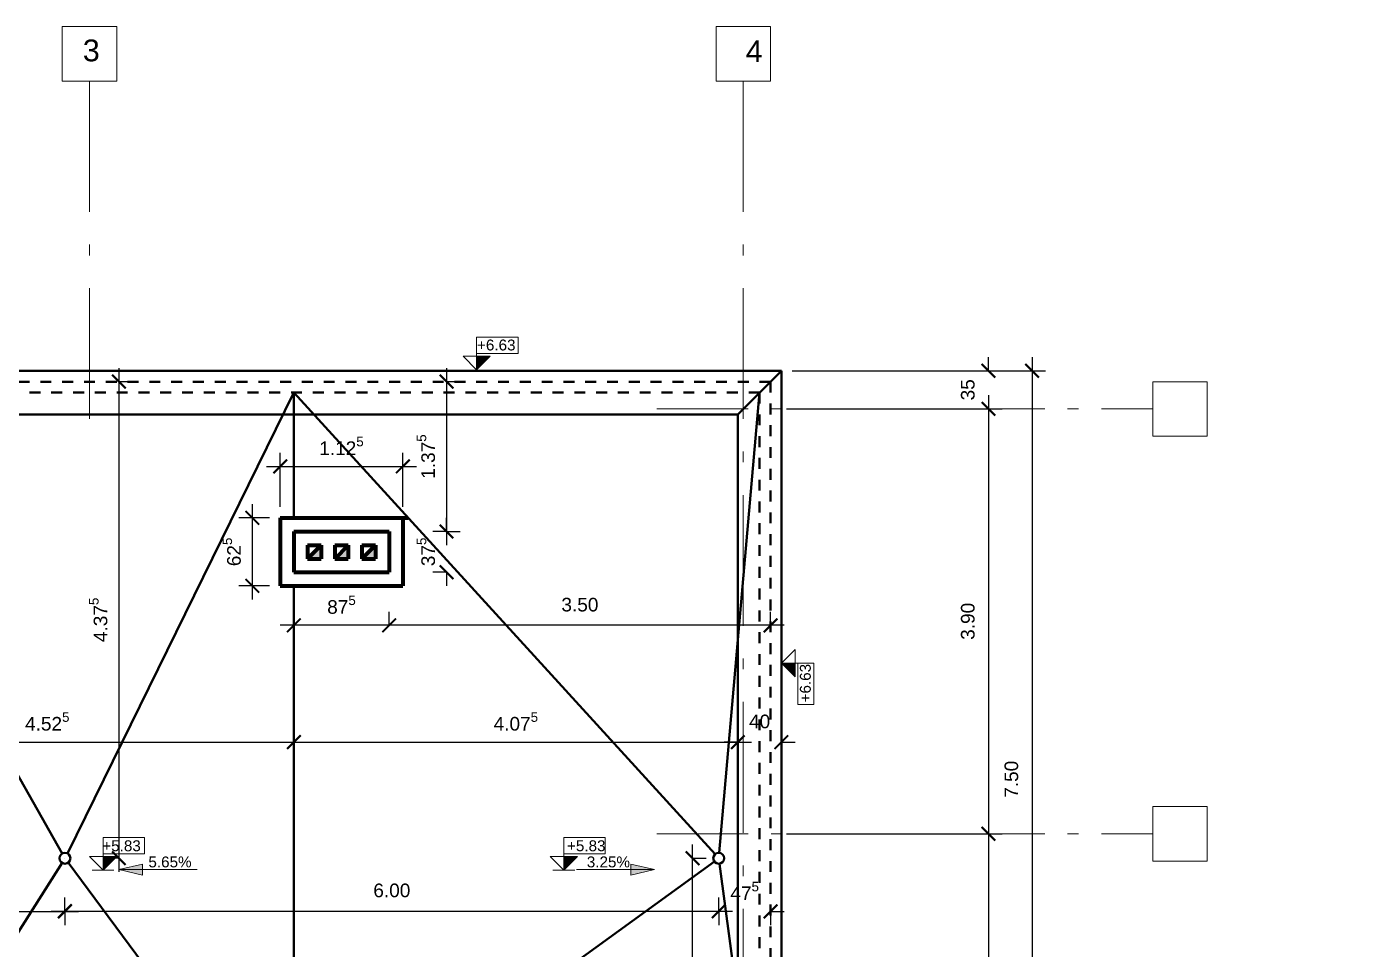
# Model space of a CAD drawing. Header units: inches. Extents: x 12.8 to 66.6, y 2.1 to 46.7.
# Drawn here: x 54.45 to 66.65, y 11.08 to 19.56 of the extents above; entities that cross this region are included whole.
import ezdxf

# ---------------------------------------------------------------- set-up
doc = ezdxf.new("R2010")
doc.units = ezdxf.units.IN
doc.header["$MEASUREMENT"] = 0
doc.linetypes.add('ACAD_ISO02W100', pattern=[15, 12, -3])
doc.linetypes.add('ACAD_ISO10W100', pattern=[18, 12, -3, 0, -3])
for name, color, linetype, lineweight in [('axes', 40, 'ACAD_ISO10W100', 20), ('cote', 252, 'Continuous', 20), ('ext terrace lines', 140, 'Continuous', 40), ('terrace dashed lines', 112, 'ACAD_ISO02W100', 40), ('walls', 160, 'Continuous', 80)]:
    doc.layers.add(name, color=color, linetype=linetype, lineweight=lineweight)
doc.styles.get("Standard").update_dxf_attribs({"font": 'arial.ttf'})
doc.dimstyles.new('1_50_centimeters', dxfattribs={"dimscale": 50, "dimtxt": 0.0025, "dimasz": 0.0025, "dimexe": 0.0025, "dimexo": 0.002, "dimgap": 0.0025, "dimtad": 1, "dimdec": 0, "dimlfac": 100, "dimzin": 0, "dimdsep": 46, "dimtxsty": 'Standard', "dimblk": 'ARCHTICK', "dimcen": 0.002, "dimdle": 0.0025, "dimadec": 0, "dimazin": 0, "dimtfac": 1, "dimtdec": 0, "dimtix": 1, "dimtofl": 0, "dimtmove": 0, "dimatfit": 3, "dimldrblk": 'ARCHTICK', "dimfxl": 1, "dimfxlon": 1, "dimtolj": 1, "dimtzin": 0, "dimarcsym": 0})
doc.dimstyles.new('1_50_meters', dxfattribs={"dimscale": 50, "dimtxt": 0.0025, "dimasz": 0.0025, "dimexe": 0.0025, "dimexo": 0.002, "dimgap": 0.0025, "dimtad": 1, "dimzin": 0, "dimdsep": 46, "dimtxsty": 'Standard', "dimblk": 'ARCHTICK', "dimcen": 0.002, "dimdle": 0.0025, "dimadec": 0, "dimazin": 0, "dimtfac": 1, "dimtofl": 0, "dimtmove": 0, "dimatfit": 3, "dimldrblk": 'ARCHTICK', "dimfxl": 1, "dimfxlon": 1, "dimtolj": 1, "dimtzin": 0, "dimarcsym": 0})

# ---------------------------------------------------------------- blocks, each defined once
blk = doc.blocks.new('_ArchTick')
at = {"color": 0, "linetype": 'ByBlock', "const_width": 0.15}
blk.add_lwpolyline([(-0.5, -0.5), (0.5, 0.5)], dxfattribs=at)
blk = doc.blocks.new('*D282')
at = {"layer": 'cote', "color": 0, "lineweight": -2, "ltscale": 0.1, "transparency": 16777216}
for p, q in [((63.278, 16.171), (63.278, 12.021)), ((61.424, 16.046), (63.403, 16.046)), ((61.424, 12.146), (63.403, 12.146))]:
    blk.add_line(p, q, dxfattribs=at)
at = {"layer": 'Defpoints', "color": 0, "ltscale": 0.1, "transparency": 16777216}
for p in [(61.324, 16.046), (61.324, 12.146), (63.278, 12.146)]:
    blk.add_point(p, dxfattribs=at)
at = {"layer": 'cote', "color": 0, "lineweight": -2, "ltscale": 0.1, "transparency": 16777216, "xscale": 0.125, "yscale": 0.125, "zscale": 0.125}
for p, rotation in [((63.278, 16.046), 90), ((63.278, 12.146), 270)]:
    blk.add_blockref('_ArchTick', p, dxfattribs=dict(at, rotation=rotation))
at = {"layer": 'cote', "color": 0, "ltscale": 0.1, "transparency": 16777216, "insert": (63.089, 14.096), "char_height": 0.125, "attachment_point": 5, "rotation": 90}
blk.add_mtext('\\A1;3.90', dxfattribs=at)
blk = doc.blocks.new('*D283')
at = {"layer": 'cote', "color": 0, "lineweight": -2, "ltscale": 0.1, "transparency": 16777216}
for p, q in [((63.278, 12.271), (63.278, 9.121)), ((61.424, 12.146), (63.403, 12.146)), ((61.424, 9.246), (63.403, 9.246))]:
    blk.add_line(p, q, dxfattribs=at)
at = {"layer": 'Defpoints', "color": 0, "ltscale": 0.1, "transparency": 16777216}
for p in [(61.324, 12.146), (61.324, 9.246), (63.278, 9.246)]:
    blk.add_point(p, dxfattribs=at)
at = {"layer": 'cote', "color": 0, "lineweight": -2, "ltscale": 0.1, "transparency": 16777216, "xscale": 0.125, "yscale": 0.125, "zscale": 0.125}
for p, rotation in [((63.278, 12.146), 90), ((63.278, 9.246), 270)]:
    blk.add_blockref('_ArchTick', p, dxfattribs=dict(at, rotation=rotation))
at = {"layer": 'cote', "color": 0, "ltscale": 0.1, "transparency": 16777216, "insert": (63.089, 10.696), "char_height": 0.125, "attachment_point": 5, "rotation": 90}
blk.add_mtext('\\A1;2.90', dxfattribs=at)
blk = doc.blocks.new('*D332')
at = {"layer": 'cote', "color": 0, "lineweight": -2, "ltscale": 0.1, "transparency": 16777216}
for p, q in [((63.678, 16.521), (63.678, 8.771)), ((61.478, 16.396), (63.803, 16.396)), ((61.478, 8.896), (63.803, 8.896))]:
    blk.add_line(p, q, dxfattribs=at)
at = {"layer": 'Defpoints', "color": 0, "ltscale": 0.1, "transparency": 16777216}
for p in [(61.378, 16.396), (61.378, 8.896), (63.678, 8.896)]:
    blk.add_point(p, dxfattribs=at)
at = {"layer": 'cote', "color": 0, "lineweight": -2, "ltscale": 0.1, "transparency": 16777216, "xscale": 0.125, "yscale": 0.125, "zscale": 0.125}
for p, rotation in [((63.678, 16.396), 90), ((63.678, 8.896), 270)]:
    blk.add_blockref('_ArchTick', p, dxfattribs=dict(at, rotation=rotation))
at = {"layer": 'cote', "color": 0, "ltscale": 0.1, "transparency": 16777216, "insert": (63.489, 12.646), "char_height": 0.125, "attachment_point": 5, "rotation": 90}
blk.add_mtext('\\A1;7.50', dxfattribs=at)
blk = doc.blocks.new('*D334')
at = {"layer": 'cote', "color": 0, "lineweight": -2, "ltscale": 0.1, "transparency": 16777216}
for p, q in [((63.278, 16.396), (63.278, 16.521)), ((61.478, 16.396), (63.403, 16.396)), ((61.478, 16.046), (63.403, 16.046)), ((63.278, 16.046), (63.278, 15.921))]:
    blk.add_line(p, q, dxfattribs=at)
at = {"layer": 'Defpoints', "color": 0, "ltscale": 0.1, "transparency": 16777216}
for p in [(61.378, 16.396), (61.378, 16.046), (63.278, 16.046)]:
    blk.add_point(p, dxfattribs=at)
at = {"layer": 'cote', "color": 0, "lineweight": -2, "ltscale": 0.1, "transparency": 16777216, "xscale": 0.125, "yscale": 0.125, "zscale": 0.125}
for p, rotation in [((63.278, 16.396), 270), ((63.278, 16.046), 90)]:
    blk.add_blockref('_ArchTick', p, dxfattribs=dict(at, rotation=rotation))
at = {"layer": 'cote', "color": 0, "ltscale": 0.1, "transparency": 16777216, "insert": (63.089, 16.221), "char_height": 0.125, "attachment_point": 5, "rotation": 90}
blk.add_mtext('\\A1;35', dxfattribs=at)
blk = doc.blocks.new('*D353')
at = {"layer": 'cote', "color": 0, "lineweight": -2, "ltscale": 0.1, "transparency": 16777216}
for p, q in [((49.049, 11.433), (54.928, 11.433)), ((49.174, 11.433), (49.174, 11.308)), ((54.803, 11.433), (54.803, 11.308))]:
    blk.add_line(p, q, dxfattribs=at)
at = {"layer": 'Defpoints', "color": 0, "ltscale": 0.1, "transparency": 16777216}
for p in [(49.174, 11.434), (54.803, 11.434), (54.803, 11.433)]:
    blk.add_point(p, dxfattribs=at)
at = {"layer": 'cote', "color": 0, "lineweight": -2, "ltscale": 0.1, "transparency": 16777216, "xscale": 0.125, "yscale": 0.125, "zscale": 0.125, "rotation": 180}
blk.add_blockref('_ArchTick', (49.174, 11.433), dxfattribs=at)
at = {"layer": 'cote', "color": 0, "lineweight": -2, "ltscale": 0.1, "transparency": 16777216, "xscale": 0.125, "yscale": 0.125, "zscale": 0.125}
blk.add_blockref('_ArchTick', (54.803, 11.433), dxfattribs=at)
at = {"layer": 'cote', "color": 0, "ltscale": 0.1, "transparency": 16777216, "insert": (51.988, 11.622), "char_height": 0.125, "attachment_point": 5}
blk.add_mtext('\\A1;5.62{\\H0.7x;\\S5^ ;}', dxfattribs=at)
blk = doc.blocks.new('*D354')
at = {"layer": 'cote', "color": 0, "lineweight": -2, "ltscale": 0.1, "transparency": 16777216}
for p, q in [((54.803, 11.436), (54.803, 11.561)), ((60.803, 11.436), (60.803, 11.561)), ((54.678, 11.436), (60.928, 11.436))]:
    blk.add_line(p, q, dxfattribs=at)
at = {"layer": 'Defpoints', "color": 0, "ltscale": 0.1, "transparency": 16777216}
for p in [(54.803, 11.433), (60.803, 11.436), (60.803, 11.433)]:
    blk.add_point(p, dxfattribs=at)
at = {"layer": 'cote', "color": 0, "lineweight": -2, "ltscale": 0.1, "transparency": 16777216, "xscale": 0.125, "yscale": 0.125, "zscale": 0.125, "rotation": 180}
blk.add_blockref('_ArchTick', (54.803, 11.436), dxfattribs=at)
at = {"layer": 'cote', "color": 0, "lineweight": -2, "ltscale": 0.1, "transparency": 16777216, "xscale": 0.125, "yscale": 0.125, "zscale": 0.125}
blk.add_blockref('_ArchTick', (60.803, 11.436), dxfattribs=at)
at = {"layer": 'cote', "color": 0, "ltscale": 0.1, "transparency": 16777216, "insert": (57.803, 11.625), "char_height": 0.125, "attachment_point": 5}
blk.add_mtext('\\A1;6.00', dxfattribs=at)
blk = doc.blocks.new('*D355')
at = {"layer": 'cote', "color": 0, "lineweight": -2, "ltscale": 0.1, "transparency": 16777216}
for p, q in [((60.803, 11.433), (60.678, 11.433)), ((60.803, 11.433), (60.803, 11.308)), ((61.278, 11.433), (61.278, 11.308)), ((61.278, 11.433), (61.403, 11.433))]:
    blk.add_line(p, q, dxfattribs=at)
at = {"layer": 'Defpoints', "color": 0, "ltscale": 0.1, "transparency": 16777216}
for p in [(60.803, 11.436), (61.278, 11.436), (61.278, 11.433)]:
    blk.add_point(p, dxfattribs=at)
at = {"layer": 'cote', "color": 0, "lineweight": -2, "ltscale": 0.1, "transparency": 16777216, "xscale": 0.125, "yscale": 0.125, "zscale": 0.125}
blk.add_blockref('_ArchTick', (60.803, 11.433), dxfattribs=at)
at = {"layer": 'cote', "color": 0, "lineweight": -2, "ltscale": 0.1, "transparency": 16777216, "xscale": 0.125, "yscale": 0.125, "zscale": 0.125, "rotation": 180}
blk.add_blockref('_ArchTick', (61.278, 11.433), dxfattribs=at)
at = {"layer": 'cote', "color": 0, "ltscale": 0.1, "transparency": 16777216, "insert": (61.041, 11.621), "char_height": 0.125, "attachment_point": 5}
blk.add_mtext('\\A1;47{\\H0.7x;\\S5^ ;}', dxfattribs=at)
blk = doc.blocks.new('*D358')
at = {"layer": 'cote', "color": 0, "lineweight": -2, "ltscale": 0.1, "transparency": 16777216}
for p, q in [((52.378, 12.987), (52.378, 13.112)), ((56.904, 12.987), (56.904, 13.112)), ((52.253, 12.987), (57.029, 12.987))]:
    blk.add_line(p, q, dxfattribs=at)
at = {"layer": 'Defpoints', "color": 0, "ltscale": 0.1, "transparency": 16777216}
for p in [(52.378, 12.987), (56.904, 12.987), (56.904, 12.987)]:
    blk.add_point(p, dxfattribs=at)
at = {"layer": 'cote', "color": 0, "lineweight": -2, "ltscale": 0.1, "transparency": 16777216, "xscale": 0.125, "yscale": 0.125, "zscale": 0.125, "rotation": 180}
blk.add_blockref('_ArchTick', (52.378, 12.987), dxfattribs=at)
at = {"layer": 'cote', "color": 0, "lineweight": -2, "ltscale": 0.1, "transparency": 16777216, "xscale": 0.125, "yscale": 0.125, "zscale": 0.125}
blk.add_blockref('_ArchTick', (56.904, 12.987), dxfattribs=at)
at = {"layer": 'cote', "color": 0, "ltscale": 0.1, "transparency": 16777216, "insert": (54.641, 13.176), "char_height": 0.125, "attachment_point": 5}
blk.add_mtext('\\A1;4.52{\\H0.7x;\\S5^ ;}', dxfattribs=at)
blk = doc.blocks.new('*D359')
at = {"layer": 'cote', "color": 0, "lineweight": -2, "ltscale": 0.1, "transparency": 16777216}
for p, q in [((56.904, 12.987), (56.904, 13.112)), ((60.978, 12.987), (60.978, 13.112)), ((56.779, 12.987), (61.103, 12.987))]:
    blk.add_line(p, q, dxfattribs=at)
at = {"layer": 'Defpoints', "color": 0, "ltscale": 0.1, "transparency": 16777216}
for p in [(56.904, 12.987), (60.978, 12.987), (60.978, 12.987)]:
    blk.add_point(p, dxfattribs=at)
at = {"layer": 'cote', "color": 0, "lineweight": -2, "ltscale": 0.1, "transparency": 16777216, "xscale": 0.125, "yscale": 0.125, "zscale": 0.125, "rotation": 180}
blk.add_blockref('_ArchTick', (56.904, 12.987), dxfattribs=at)
at = {"layer": 'cote', "color": 0, "lineweight": -2, "ltscale": 0.1, "transparency": 16777216, "xscale": 0.125, "yscale": 0.125, "zscale": 0.125}
blk.add_blockref('_ArchTick', (60.978, 12.987), dxfattribs=at)
at = {"layer": 'cote', "color": 0, "ltscale": 0.1, "transparency": 16777216, "insert": (58.941, 13.176), "char_height": 0.125, "attachment_point": 5}
blk.add_mtext('\\A1;4.07{\\H0.7x;\\S5^ ;}', dxfattribs=at)
blk = doc.blocks.new('*D360')
at = {"layer": 'cote', "color": 0, "lineweight": -2, "ltscale": 0.1, "transparency": 16777216}
for p, q in [((60.978, 12.987), (60.978, 13.112)), ((61.378, 12.987), (61.378, 13.112)), ((60.978, 12.987), (60.853, 12.987)), ((61.378, 12.987), (61.503, 12.987))]:
    blk.add_line(p, q, dxfattribs=at)
at = {"layer": 'Defpoints', "color": 0, "ltscale": 0.1, "transparency": 16777216}
for p in [(60.978, 12.987), (61.378, 12.987), (61.378, 12.987)]:
    blk.add_point(p, dxfattribs=at)
at = {"layer": 'cote', "color": 0, "lineweight": -2, "ltscale": 0.1, "transparency": 16777216, "xscale": 0.125, "yscale": 0.125, "zscale": 0.125}
blk.add_blockref('_ArchTick', (60.978, 12.987), dxfattribs=at)
at = {"layer": 'cote', "color": 0, "lineweight": -2, "ltscale": 0.1, "transparency": 16777216, "xscale": 0.125, "yscale": 0.125, "zscale": 0.125, "rotation": 180}
blk.add_blockref('_ArchTick', (61.378, 12.987), dxfattribs=at)
at = {"layer": 'cote', "color": 0, "ltscale": 0.1, "transparency": 16777216, "insert": (61.178, 13.176), "char_height": 0.125, "attachment_point": 5}
blk.add_mtext('\\A1;40', dxfattribs=at)
blk = doc.blocks.new('*D362')
at = {"layer": 'cote', "color": 0, "lineweight": -2, "ltscale": 0.1, "transparency": 16777216}
for p, q in [((55.298, 16.421), (55.298, 11.797)), ((55.298, 16.296), (55.423, 16.296)), ((55.303, 11.922), (55.173, 11.922))]:
    blk.add_line(p, q, dxfattribs=at)
at = {"layer": 'Defpoints', "color": 0, "ltscale": 0.1, "transparency": 16777216}
for p in [(55.298, 16.296), (55.298, 11.922), (55.403, 11.922)]:
    blk.add_point(p, dxfattribs=at)
at = {"layer": 'cote', "color": 0, "lineweight": -2, "ltscale": 0.1, "transparency": 16777216, "xscale": 0.125, "yscale": 0.125, "zscale": 0.125}
for p, rotation in [((55.298, 16.296), 90), ((55.298, 11.922), 270)]:
    blk.add_blockref('_ArchTick', p, dxfattribs=dict(at, rotation=rotation))
at = {"layer": 'cote', "color": 0, "ltscale": 0.1, "transparency": 16777216, "insert": (55.109, 14.109), "char_height": 0.125, "attachment_point": 5, "rotation": 90}
blk.add_mtext('\\A1;4.37{\\H0.7x;\\S5^ ;}', dxfattribs=at)
blk = doc.blocks.new('*D363')
at = {"layer": 'cote', "color": 0, "lineweight": -2, "ltscale": 0.1, "transparency": 16777216}
for p, q in [((60.562, 8.871), (60.562, 12.046)), ((60.562, 11.921), (60.687, 11.921)), ((60.562, 8.996), (60.687, 8.996))]:
    blk.add_line(p, q, dxfattribs=at)
at = {"layer": 'Defpoints', "color": 0, "ltscale": 0.1, "transparency": 16777216}
for p in [(60.562, 11.921), (60.562, 11.921), (60.562, 8.996)]:
    blk.add_point(p, dxfattribs=at)
at = {"layer": 'cote', "color": 0, "lineweight": -2, "ltscale": 0.1, "transparency": 16777216, "xscale": 0.125, "yscale": 0.125, "zscale": 0.125}
for p, rotation in [((60.562, 11.921), 90), ((60.562, 8.996), 270)]:
    blk.add_blockref('_ArchTick', p, dxfattribs=dict(at, rotation=rotation))
at = {"layer": 'cote', "color": 0, "ltscale": 0.1, "transparency": 16777216, "insert": (60.373, 10.458), "char_height": 0.125, "attachment_point": 5, "rotation": 90}
blk.add_mtext('\\A1;2.93', dxfattribs=at)
blk = doc.blocks.new('*D364')
at = {"layer": 'cote', "color": 0, "lineweight": -2, "ltscale": 0.1, "transparency": 16777216}
for p, q in [((57.779, 14.059), (57.779, 14.184)), ((61.279, 14.059), (61.279, 14.184)), ((61.404, 14.059), (57.654, 14.059))]:
    blk.add_line(p, q, dxfattribs=at)
at = {"layer": 'Defpoints', "color": 0, "ltscale": 0.1, "transparency": 16777216}
for p in [(57.779, 14.059), (57.779, 14.059), (61.279, 14.059)]:
    blk.add_point(p, dxfattribs=at)
at = {"layer": 'cote', "color": 0, "lineweight": -2, "ltscale": 0.1, "transparency": 16777216, "xscale": 0.125, "yscale": 0.125, "zscale": 0.125, "rotation": 180}
blk.add_blockref('_ArchTick', (57.779, 14.059), dxfattribs=at)
at = {"layer": 'cote', "color": 0, "lineweight": -2, "ltscale": 0.1, "transparency": 16777216, "xscale": 0.125, "yscale": 0.125, "zscale": 0.125}
blk.add_blockref('_ArchTick', (61.279, 14.059), dxfattribs=at)
at = {"layer": 'cote', "color": 0, "ltscale": 0.1, "transparency": 16777216, "insert": (59.529, 14.248), "char_height": 0.125, "attachment_point": 5}
blk.add_mtext('\\A1;3.50', dxfattribs=at)
blk = doc.blocks.new('*D365')
at = {"layer": 'cote', "color": 0, "lineweight": -2, "ltscale": 0.1, "transparency": 16777216}
for p, q in [((56.904, 14.059), (56.904, 14.184)), ((57.779, 14.059), (57.779, 14.184)), ((57.904, 14.059), (56.779, 14.059))]:
    blk.add_line(p, q, dxfattribs=at)
at = {"layer": 'Defpoints', "color": 0, "ltscale": 0.1, "transparency": 16777216}
for p in [(56.904, 14.059), (56.904, 14.059), (57.779, 14.059)]:
    blk.add_point(p, dxfattribs=at)
at = {"layer": 'cote', "color": 0, "lineweight": -2, "ltscale": 0.1, "transparency": 16777216, "xscale": 0.125, "yscale": 0.125, "zscale": 0.125, "rotation": 180}
blk.add_blockref('_ArchTick', (56.904, 14.059), dxfattribs=at)
at = {"layer": 'cote', "color": 0, "lineweight": -2, "ltscale": 0.1, "transparency": 16777216, "xscale": 0.125, "yscale": 0.125, "zscale": 0.125}
blk.add_blockref('_ArchTick', (57.779, 14.059), dxfattribs=at)
at = {"layer": 'cote', "color": 0, "ltscale": 0.1, "transparency": 16777216, "insert": (57.341, 14.248), "char_height": 0.125, "attachment_point": 5}
blk.add_mtext('\\A1;87{\\H0.7x;\\S5^ ;}', dxfattribs=at)
blk = doc.blocks.new('*D366')
at = {"layer": 'cote', "color": 0, "lineweight": -2, "ltscale": 0.1, "transparency": 16777216}
for p, q in [((58.305, 16.421), (58.305, 14.796)), ((58.305, 16.296), (58.43, 16.296)), ((58.305, 14.921), (58.43, 14.921))]:
    blk.add_line(p, q, dxfattribs=at)
at = {"layer": 'Defpoints', "color": 0, "ltscale": 0.1, "transparency": 16777216}
for p in [(58.305, 16.296), (58.305, 14.921), (58.305, 14.921)]:
    blk.add_point(p, dxfattribs=at)
at = {"layer": 'cote', "color": 0, "lineweight": -2, "ltscale": 0.1, "transparency": 16777216, "xscale": 0.125, "yscale": 0.125, "zscale": 0.125}
for p, rotation in [((58.305, 16.296), 90), ((58.305, 14.921), 270)]:
    blk.add_blockref('_ArchTick', p, dxfattribs=dict(at, rotation=rotation))
at = {"layer": 'cote', "color": 0, "ltscale": 0.1, "transparency": 16777216, "insert": (58.116, 15.608), "char_height": 0.125, "attachment_point": 5, "rotation": 90}
blk.add_mtext('\\A1;1.37{\\H0.7x;\\S5^ ;}', dxfattribs=at)
blk = doc.blocks.new('*D367')
at = {"layer": 'cote', "color": 0, "lineweight": -2, "ltscale": 0.1, "transparency": 16777216}
for p, q in [((58.305, 14.921), (58.305, 15.046)), ((58.305, 14.921), (58.18, 14.921)), ((58.305, 14.546), (58.18, 14.546)), ((58.305, 14.546), (58.305, 14.421))]:
    blk.add_line(p, q, dxfattribs=at)
at = {"layer": 'Defpoints', "color": 0, "ltscale": 0.1, "transparency": 16777216}
for p in [(58.305, 14.921), (58.305, 14.546), (58.305, 14.546)]:
    blk.add_point(p, dxfattribs=at)
at = {"layer": 'cote', "color": 0, "lineweight": -2, "ltscale": 0.1, "transparency": 16777216, "xscale": 0.125, "yscale": 0.125, "zscale": 0.125}
for p, rotation in [((58.305, 14.921), 270), ((58.305, 14.546), 90)]:
    blk.add_blockref('_ArchTick', p, dxfattribs=dict(at, rotation=rotation))
at = {"layer": 'cote', "color": 0, "ltscale": 0.1, "transparency": 16777216, "insert": (58.116, 14.733), "char_height": 0.125, "attachment_point": 5, "rotation": 90}
blk.add_mtext('\\A1;37{\\H0.7x;\\S5^ ;}', dxfattribs=at)
blk = doc.blocks.new('*D368')
at = {"layer": 'cote', "color": 0, "lineweight": -2, "ltscale": 0.1, "transparency": 16777216}
for p, q in [((56.523, 14.296), (56.523, 15.171)), ((56.679, 15.046), (56.398, 15.046)), ((56.679, 14.421), (56.398, 14.421))]:
    blk.add_line(p, q, dxfattribs=at)
at = {"layer": 'Defpoints', "color": 0, "ltscale": 0.1, "transparency": 16777216}
for p in [(56.523, 15.046), (56.779, 15.046), (56.779, 14.421)]:
    blk.add_point(p, dxfattribs=at)
at = {"layer": 'cote', "color": 0, "lineweight": -2, "ltscale": 0.1, "transparency": 16777216, "xscale": 0.125, "yscale": 0.125, "zscale": 0.125}
for p, rotation in [((56.523, 15.046), 90), ((56.523, 14.421), 270)]:
    blk.add_blockref('_ArchTick', p, dxfattribs=dict(at, rotation=rotation))
at = {"layer": 'cote', "color": 0, "ltscale": 0.1, "transparency": 16777216, "insert": (56.334, 14.733), "char_height": 0.125, "attachment_point": 5, "rotation": 90}
blk.add_mtext('\\A1;62{\\H0.7x;\\S5^ ;}', dxfattribs=at)
blk = doc.blocks.new('*D369')
at = {"layer": 'cote', "color": 0, "lineweight": -2, "ltscale": 0.1, "transparency": 16777216}
for p, q in [((56.779, 15.146), (56.779, 15.643)), ((57.904, 15.146), (57.904, 15.643)), ((56.654, 15.518), (58.029, 15.518))]:
    blk.add_line(p, q, dxfattribs=at)
at = {"layer": 'Defpoints', "color": 0, "ltscale": 0.1, "transparency": 16777216}
for p in [(57.904, 15.518), (56.779, 15.046), (57.904, 15.046)]:
    blk.add_point(p, dxfattribs=at)
at = {"layer": 'cote', "color": 0, "lineweight": -2, "ltscale": 0.1, "transparency": 16777216, "xscale": 0.125, "yscale": 0.125, "zscale": 0.125, "rotation": 180}
blk.add_blockref('_ArchTick', (56.779, 15.518), dxfattribs=at)
at = {"layer": 'cote', "color": 0, "lineweight": -2, "ltscale": 0.1, "transparency": 16777216, "xscale": 0.125, "yscale": 0.125, "zscale": 0.125}
blk.add_blockref('_ArchTick', (57.904, 15.518), dxfattribs=at)
at = {"layer": 'cote', "color": 0, "ltscale": 0.1, "transparency": 16777216, "insert": (57.341, 15.706), "char_height": 0.125, "attachment_point": 5}
blk.add_mtext('\\A1;1.12{\\H0.7x;\\S5^ ;}', dxfattribs=at)

msp = doc.modelspace()

# ---------------------------------------------------------------- hatches: boundary and pattern name
at = {"layer": 'cote', "ltscale": 0.1}
h = msp.add_hatch(color=256, dxfattribs=at)
h.dxf.hatch_style = 1
h.paths.add_polyline_path([(58.7063, 16.53039), (58.5813, 16.53039), (58.5813, 16.40539)])
h = msp.add_hatch(color=256, dxfattribs=at)
h.dxf.hatch_style = 1
h.paths.add_polyline_path([(61.50324, 13.71228), (61.37824, 13.71228), (61.50324, 13.58728)])
h = msp.add_hatch(color=256, dxfattribs=at)
h.dxf.hatch_style = 1
h.paths.add_polyline_path([(55.27804, 11.9373), (55.15304, 11.9373), (55.15304, 11.8123)])
h = msp.add_hatch(color=256, dxfattribs=at)
h.dxf.hatch_style = 1
h.paths.add_polyline_path([(55.51448, 11.86808), (55.51448, 11.81808), (55.29918, 11.81808)])
h.paths.add_polyline_path([(55.29918, 11.81808), (55.51448, 11.81808), (55.51448, 11.76508)])
h = msp.add_hatch(color=256, dxfattribs=at)
h.dxf.hatch_style = 1
h.paths.add_polyline_path([(59.50609, 11.9373), (59.38109, 11.9373), (59.38109, 11.8123)])
h = msp.add_hatch(color=256, dxfattribs=at)
h.dxf.hatch_style = 1
h.paths.add_polyline_path([(59.99676, 11.86808), (59.99676, 11.81808), (60.21206, 11.81808)])
h.paths.add_polyline_path([(60.21206, 11.81808), (59.99676, 11.81808), (59.99676, 11.76508)])
at = {"layer": 'walls', "ltscale": 0.1}
h = msp.add_hatch(color=256, dxfattribs=at)
h.dxf.hatch_style = 1
h.paths.add_polyline_path([(57.15354, 14.79564), (57.02854, 14.67064), (57.15354, 14.67064)])
h.paths.add_polyline_path([(57.40354, 14.79564), (57.27854, 14.67064), (57.40354, 14.67064)])
h.paths.add_polyline_path([(57.65354, 14.79564), (57.52854, 14.67064), (57.65354, 14.67064)])

# ---------------------------------------------------------------- linework, layer by layer
at = {"layer": 'axes', "ltscale": 0.1}
for p, q in [((55.02824, 19.05529), (55.02824, 15.76164)), ((61.02824, 19.05529), (61.02824, 4.55529))]:
    msp.add_line(p, q, dxfattribs=at)
at = {"layer": 'axes', "ltscale": 0.07}
for p, q in [((60.23441, 16.04564), (64.78535, 16.04564)), ((60.23441, 12.14564), (64.78535, 12.14564))]:
    msp.add_line(p, q, dxfattribs=at)
at = {"layer": 'axes', "ltscale": 0.1}
for points in [[(54.77824, 19.55529), (54.77824, 19.05529), (55.27824, 19.05529), (55.27824, 19.55529)], [(60.77824, 19.55529), (60.77824, 19.05529), (61.27824, 19.05529), (61.27824, 19.55529)], [(64.78535, 16.29564), (64.78535, 15.79564), (65.28535, 15.79564), (65.28535, 16.29564)], [(64.78535, 12.39564), (64.78535, 11.89564), (65.28535, 11.89564), (65.28535, 12.39564)]]:
    msp.add_lwpolyline(points, close=True, dxfattribs=at)
at = {"layer": 'cote', "ltscale": 0.1}
for p, q in [((58.96241, 16.70434), (58.5813, 16.70434)), ((58.5813, 16.70434), (58.5813, 16.55539)), ((58.96241, 16.55539), (58.96241, 16.70434)), ((58.4563, 16.53039), (58.7063, 16.53039)), ((58.5813, 16.40539), (58.4563, 16.53039)), ((58.5813, 16.53039), (58.5813, 16.58039)), ((58.5813, 16.55539), (58.96241, 16.55539)), ((58.5813, 16.53039), (58.5813, 16.40539)), ((58.5813, 16.40539), (58.7063, 16.53039)), ((58.96241, 16.55539), (58.96241, 16.55539)), ((61.37824, 13.71228), (61.50324, 13.83728)), ((61.50324, 13.83728), (61.50324, 13.58728)), ((61.50324, 13.71228), (61.37824, 13.71228)), ((61.37824, 13.71228), (61.50324, 13.58728)), ((61.50324, 13.71228), (61.55324, 13.71228)), ((61.52824, 13.71228), (61.52824, 13.33116)), ((61.6772, 13.71228), (61.52824, 13.71228)), ((61.6772, 13.33116), (61.6772, 13.71228)), ((61.52824, 13.33116), (61.52824, 13.33116)), ((61.52824, 13.33116), (61.6772, 13.33116)), ((55.53416, 12.11125), (55.15304, 12.11125)), ((55.15304, 12.11125), (55.15304, 11.9623)), ((55.53416, 11.9623), (55.53416, 12.11125)), ((59.7622, 12.11125), (59.38109, 12.11125)), ((59.38109, 12.11125), (59.38109, 11.9623)), ((59.7622, 11.9623), (59.7622, 12.11125)), ((55.15304, 11.9373), (55.15304, 11.9873)), ((55.15304, 11.9623), (55.53416, 11.9623)), ((59.38109, 11.9373), (59.38109, 11.9873)), ((59.38109, 11.9623), (59.7622, 11.9623)), ((55.02804, 11.9373), (55.27804, 11.9373)), ((55.15304, 11.8123), (55.02804, 11.9373)), ((55.15304, 11.9373), (55.15304, 11.8123)), ((55.15304, 11.8123), (55.27804, 11.9373)), ((55.29918, 11.81808), (55.51448, 11.86808)), ((55.51448, 11.81808), (55.51448, 11.86808)), ((59.25609, 11.9373), (59.50609, 11.9373)), ((59.38109, 11.8123), (59.25609, 11.9373)), ((59.38109, 11.9373), (59.38109, 11.8123)), ((59.38109, 11.8123), (59.50609, 11.9373)), ((59.99676, 11.81808), (59.99676, 11.86808)), ((60.21206, 11.81808), (59.99676, 11.86808)), ((55.25304, 11.8123), (55.05304, 11.8123)), ((55.51448, 11.76508), (55.29918, 11.81808)), ((55.29918, 11.81808), (56.01545, 11.81808)), ((55.51448, 11.81808), (55.51448, 11.76508)), ((59.48109, 11.8123), (59.28109, 11.8123)), ((59.49665, 11.81808), (60.21206, 11.81808)), ((59.99676, 11.81808), (59.99676, 11.76508)), ((59.99676, 11.76508), (60.21206, 11.81808))]:
    msp.add_line(p, q, dxfattribs=at)
at = {"layer": 'ext terrace lines', "ltscale": 0.1}
for p, q in [((47.67824, 16.39564), (61.37824, 16.39564)), ((60.97824, 15.99564), (61.37824, 16.39564)), ((61.37824, 16.39564), (61.37824, 8.89564)), ((52.37824, 16.19564), (54.77857, 11.96413)), ((56.90354, 16.19564), (54.82529, 11.96552)), ((56.90354, 16.19564), (56.90354, 15.04564)), ((60.76955, 11.95758), (56.90354, 16.19564)), ((60.80761, 11.97045), (61.17824, 16.19564)), ((48.07824, 15.99564), (60.97824, 15.99564)), ((60.97824, 15.99564), (60.97824, 9.29564)), ((56.90354, 14.42064), (56.90354, 9.09564)), ((52.37824, 8.09564), (54.77647, 11.87842)), ((54.80324, 11.92064), (54.80324, 11.92064)), ((54.83308, 11.88052), (56.01138, 10.29564)), ((56.90354, 9.09564), (60.76275, 11.89131)), ((61.17824, 9.09564), (60.80982, 11.87108))]:
    msp.add_line(p, q, dxfattribs=at)
for centre in [(54.80324, 11.92064), (60.80324, 11.92064)]:
    msp.add_circle(centre, 0.05, dxfattribs=at)
at = {"layer": 'terrace dashed lines', "ltscale": 0.008}
for p, q in [((47.77824, 16.29564), (61.27824, 16.29564)), ((61.27824, 16.29564), (61.27824, 8.99564)), ((47.87824, 16.19564), (61.17824, 16.19564)), ((61.17824, 16.19564), (61.17824, 9.09564))]:
    msp.add_line(p, q, dxfattribs=at)
at = {"layer": 'walls', "ltscale": 0.1}
for p, q in [((56.77854, 15.04564), (57.95259, 15.04564)), ((56.77854, 15.04564), (56.77854, 14.42064)), ((57.90354, 15.04564), (57.90354, 14.42064)), ((56.90354, 14.92064), (57.77854, 14.92064)), ((56.90354, 14.92064), (56.90354, 14.54564)), ((57.77854, 14.92064), (57.77854, 14.54564)), ((57.02854, 14.79564), (57.15354, 14.79564)), ((57.02854, 14.79564), (57.02854, 14.67064)), ((57.02854, 14.67064), (57.15354, 14.79564)), ((57.15354, 14.79564), (57.15354, 14.67064)), ((57.27854, 14.79564), (57.27854, 14.67064)), ((57.27854, 14.79564), (57.40354, 14.79564)), ((57.27854, 14.67064), (57.40354, 14.79564)), ((57.40354, 14.79564), (57.40354, 14.67064)), ((57.52854, 14.79564), (57.52854, 14.67064)), ((57.52854, 14.79564), (57.65354, 14.79564)), ((57.52854, 14.67064), (57.65354, 14.79564)), ((57.65354, 14.79564), (57.65354, 14.67064)), ((57.02854, 14.67064), (57.15354, 14.67064)), ((57.27854, 14.67064), (57.40354, 14.67064)), ((57.52854, 14.67064), (57.65354, 14.67064)), ((56.90354, 14.54564), (57.77854, 14.54564)), ((56.77854, 14.42064), (57.90354, 14.42064))]:
    msp.add_line(p, q, dxfattribs=at)

# ---------------------------------------------------------------- texts
at = {"layer": 'axes', "ltscale": 0.1, "char_height": 0.2, "attachment_point": 1}
for s, insert in [('3', (54.96748, 19.43637)), ('\\pxqc;4', (61.02824, 19.4286))]:
    msp.add_mtext(s, dxfattribs=dict(at, insert=insert))
at = {"layer": 'cote', "ltscale": 0.1, "char_height": 0.1, "attachment_point": 1}
for s, width, insert in [('+6.63', 0.3841916, (58.58469, 16.68217)), ('+5.83', 0.3811142, (55.14603, 12.08561)), ('+5.83', 0.3811142, (59.41061, 12.08561)), ('5.65%', 0.4462571, (55.5692, 11.9373)), ('3.25%', 0.4462571, (59.59263, 11.9373))]:
    msp.add_mtext_dynamic_manual_height_columns(s, width=width, gutter_width=1, heights=[0], dxfattribs=dict(at, insert=insert))
at = {"layer": 'cote', "ltscale": 0.1, "insert": (61.54778, 13.35149), "char_height": 0.1, "attachment_point": 1, "rotation": 90}
msp.add_mtext_dynamic_manual_height_columns('+6.63', width=0.3841916, gutter_width=1, heights=[0], dxfattribs=at)

# ---------------------------------------------------------------- dimensions: what is measured, and where the dimension line sits
at = {"layer": 'cote', "ltscale": 0.1}
for base, p1, p2, dimstyle, picture, middle in [((63.67824, 8.89564), (61.37824, 16.39564), (61.37824, 8.89564), '1_50_meters', '*D332', (63.48942, 12.64564)), ((63.2776, 16.04564), (61.37824, 16.39564), (61.37824, 16.04564), '1_50_centimeters', '*D334', (63.08874, 16.22064)), ((63.2776, 12.14564), (61.32351, 16.04564), (61.32351, 12.14564), '1_50_meters', '*D282', (63.08874, 14.09564)), ((63.2776, 9.24564), (61.32351, 12.14564), (61.32351, 9.24564), '1_50_meters', '*D283', (63.08878, 10.69564)), ((60.5620578118, 11.9206437499), (60.5620578118, 8.9956437499), (60.5620578118, 11.9206437499), '1_50_meters', '*D363', (60.3731935553, 10.4581437499))]:
    dim = msp.add_linear_dim(base=base, p1=p1, p2=p2, angle=90, dimstyle=dimstyle, dxfattribs=at)
    dim.commit()
    dim.dimension.update_dxf_attribs({"geometry": picture, "text_midpoint": middle})
for base, p1, p2, text, dimstyle, picture, middle in [((55.29787, 11.92191), (55.29787, 16.29564), (55.40326, 11.92191), '4.37{\\H0.7x;\\S5^ ;}', '1_50_meters', '*D362', (55.109, 14.10878)), ((58.30514, 14.92064), (58.30514, 16.29564), (58.30514, 14.92064), '1.37{\\H0.7x;\\S5^ ;}', '1_50_meters', '*D366', (58.11627, 15.60814)), ((56.52256, 15.04564), (56.77854, 14.42064), (56.77854, 15.04564), '62{\\H0.7x;\\S5^ ;}', '1_50_centimeters', '*D368', (56.33374, 14.73314)), ((58.30514, 14.54564), (58.30514, 14.92064), (58.30514, 14.54564), '37{\\H0.7x;\\S5^ ;}', '1_50_centimeters', '*D367', (58.11627, 14.73314))]:
    dim = msp.add_linear_dim(base=base, p1=p1, p2=p2, angle=90, text=text, dimstyle=dimstyle, dxfattribs=at)
    dim.commit()
    dim.dimension.update_dxf_attribs({"geometry": picture, "text_midpoint": middle})
for base, p1, p2, text, dimstyle, picture, middle in [((57.90354, 15.51845), (56.77854, 15.04564), (57.90354, 15.04564), '1.12{\\H0.7x;\\S5^ ;}', '1_50_meters', '*D369', (57.34104, 15.7062)), ((56.90354, 14.05932), (57.77854, 14.05932), (56.90354, 14.05932), '87{\\H0.7x;\\S5^ ;}', '1_50_centimeters', '*D365', (57.34104, 14.24814)), ((56.90354, 12.98739), (52.37824, 12.98739), (56.90354, 12.98739), '4.52{\\H0.7x;\\S5^ ;}', '1_50_meters', '*D358', (54.64089, 13.17621)), ((60.97824, 12.98739), (56.90354, 12.98739), (60.97824, 12.98739), '4.07{\\H0.7x;\\S5^ ;}', '1_50_meters', '*D359', (58.94089, 13.17621)), ((54.80324, 11.43322), (49.17362, 11.43383), (54.80324, 11.43383), '5.62{\\H0.7x;\\S5^ ;}', '1_50_meters', '*D353', (51.98843, 11.62204)), ((61.27824, 11.43322), (60.80277, 11.43599), (61.27824, 11.43599), '47{\\H0.7x;\\S5^ ;}', '1_50_centimeters', '*D355', (61.04051, 11.62072))]:
    dim = msp.add_linear_dim(base=base, p1=p1, p2=p2, text=text, dimstyle=dimstyle, dxfattribs=at)
    dim.commit()
    dim.dimension.update_dxf_attribs({"geometry": picture, "text_midpoint": middle})
for base, p1, p2, dimstyle, picture, middle in [((57.77854, 14.05932), (61.27854, 14.05932), (57.77854, 14.05932), '1_50_meters', '*D364', (59.52854, 14.24819)), ((61.37824, 12.98739), (60.97824, 12.98739), (61.37824, 12.98739), '1_50_centimeters', '*D360', (61.17824, 13.17621)), ((60.80324, 11.43599), (54.80324, 11.43322), (60.80324, 11.43322), '1_50_meters', '*D354', (57.80324, 11.62481))]:
    dim = msp.add_linear_dim(base=base, p1=p1, p2=p2, dimstyle=dimstyle, dxfattribs=at)
    dim.commit()
    dim.dimension.update_dxf_attribs({"geometry": picture, "text_midpoint": middle})

doc.saveas('drawing.dxf')
